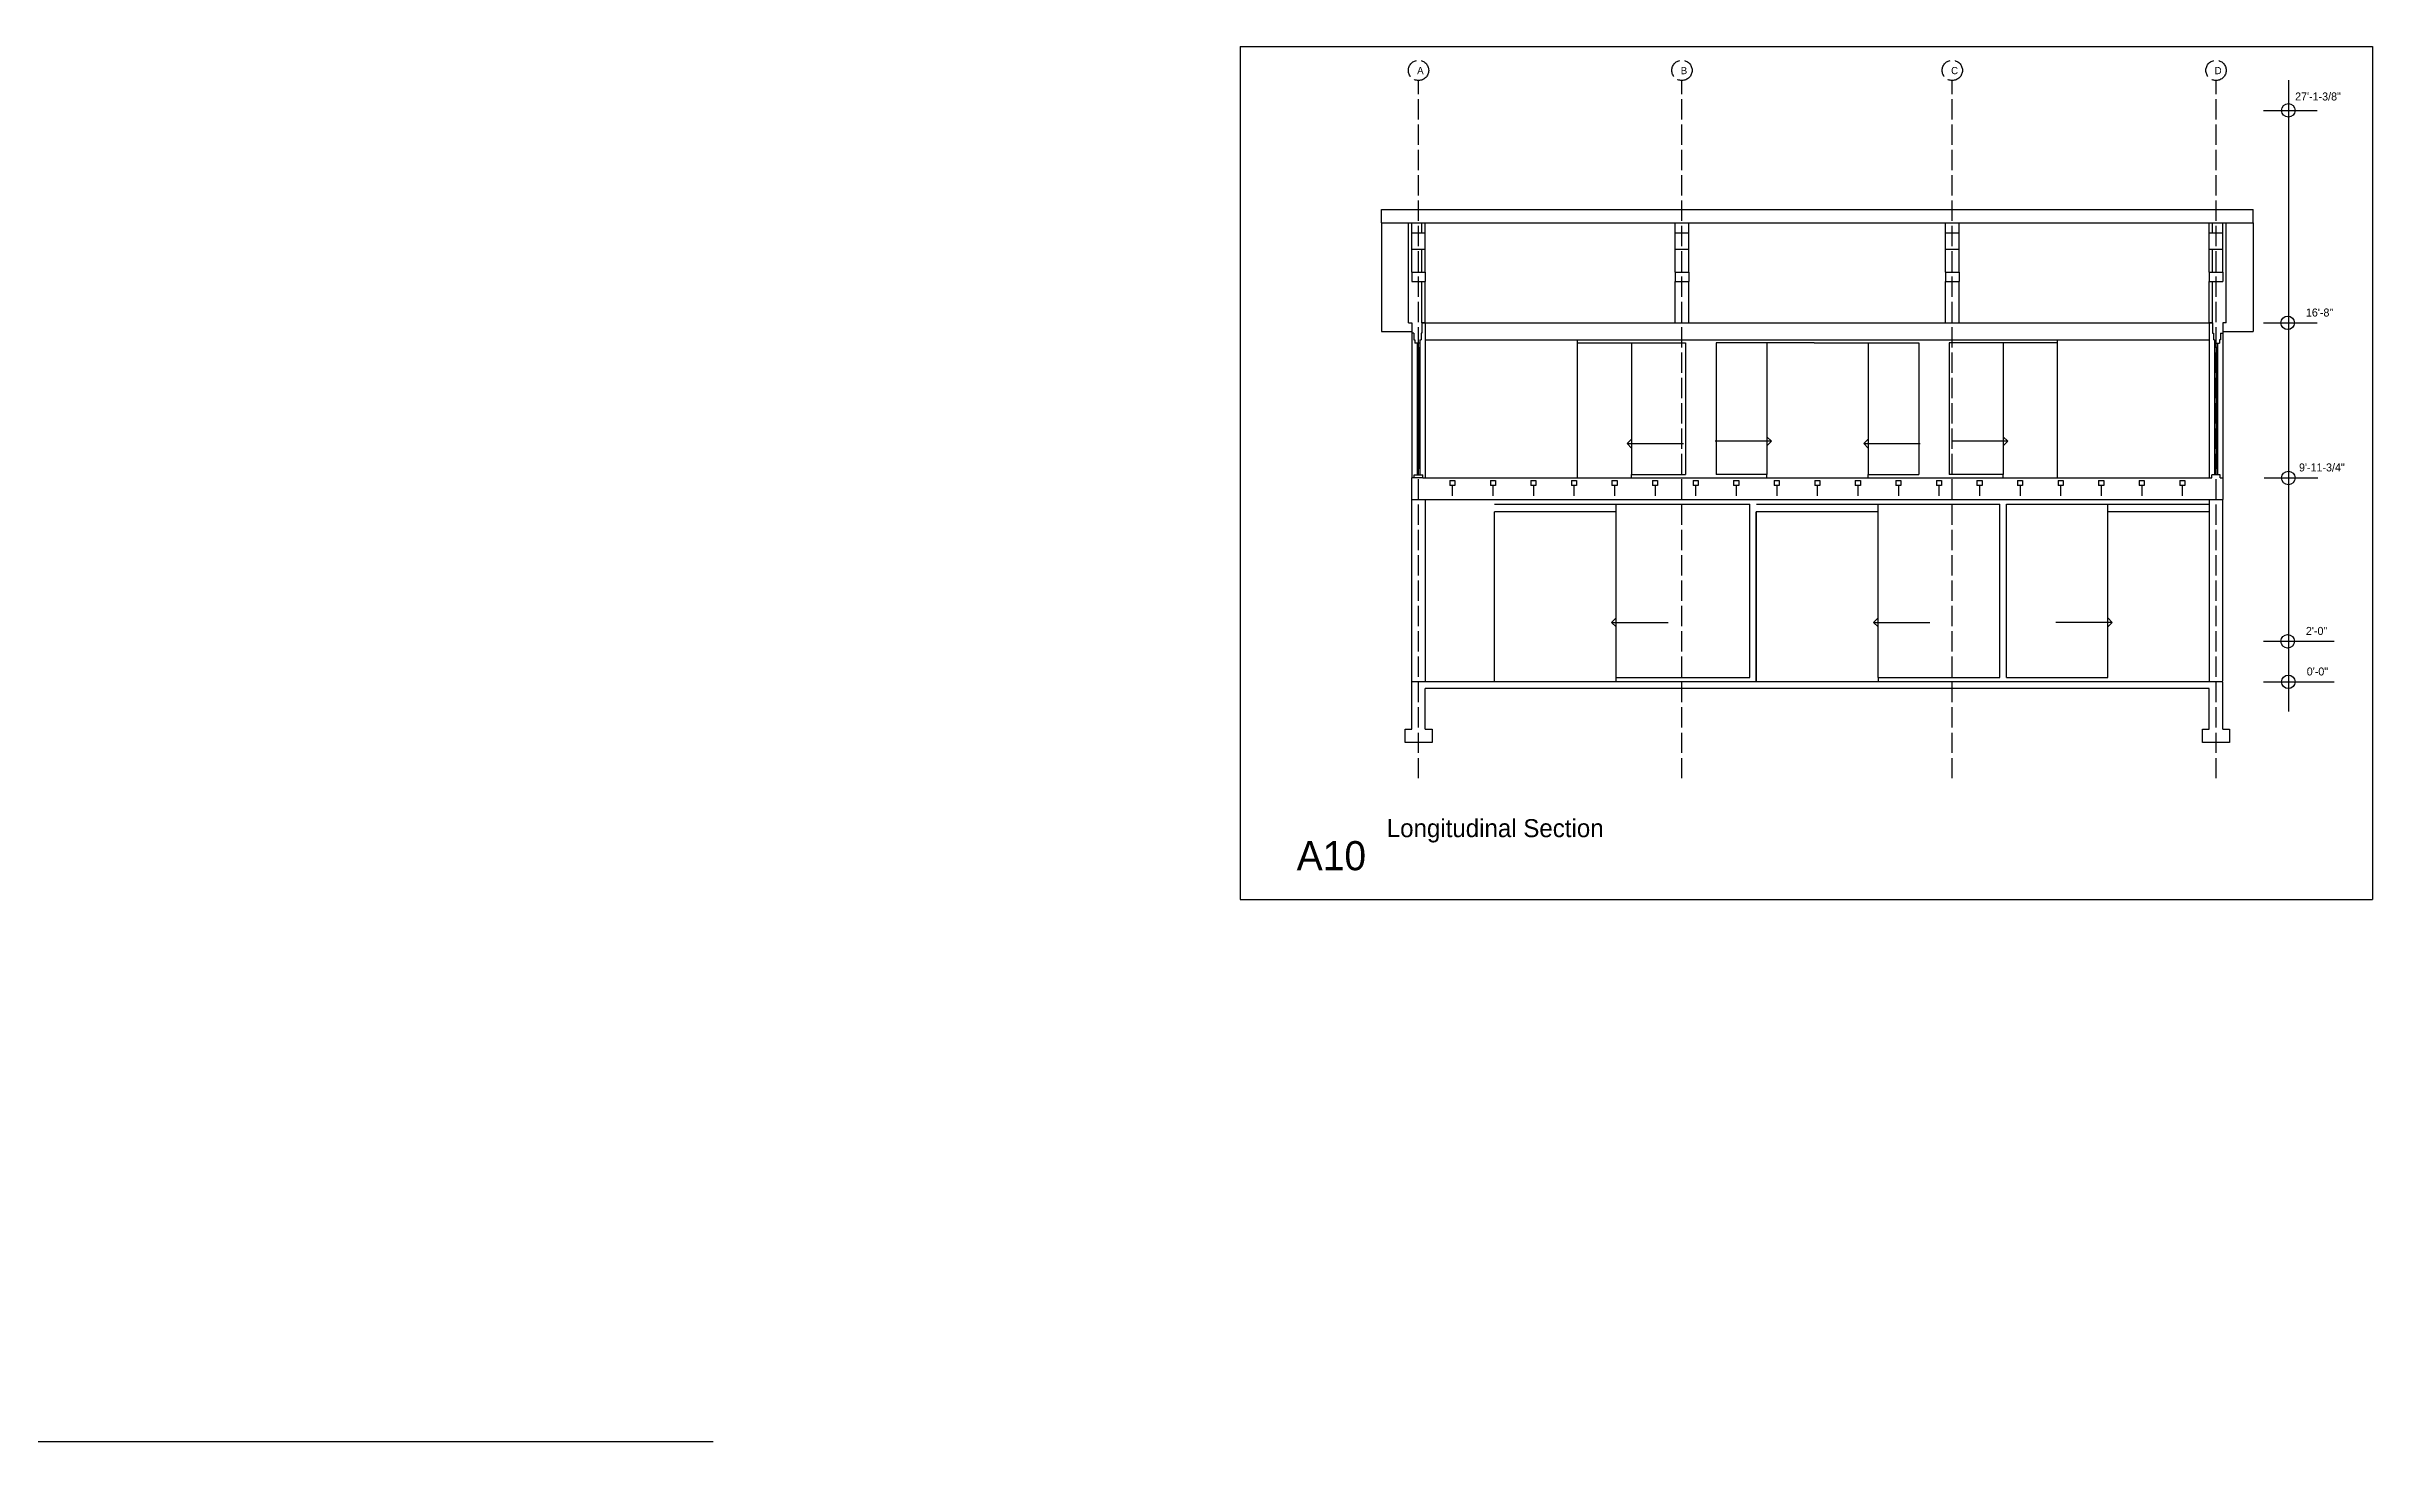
# Model space of a CAD drawing. Header units: inches. Extents: x 967 to 8475, y 257 to 3434.
# Drawn here: x 5963 to 7340, y 257 to 1082 of the extents above; entities that cross this region are included whole.
import ezdxf

# ---------------------------------------------------------------- set-up
doc = ezdxf.new("R2010")
doc.units = ezdxf.units.IN
doc.header["$MEASUREMENT"] = 0
doc.linetypes.add('ACAD_ISO02W100', pattern=[15, 12, -3])
for name, color, linetype in [('const', 7, 'Continuous'), ('e1', 7, 'Continuous'), ('e2', 251, 'Continuous'), ('glass', 172, 'Continuous'), ('grid', 252, 'ACAD_ISO02W100'), ('stairs', 140, 'Continuous'), ('walls', 7, 'Continuous')]:
    doc.layers.add(name, color=color, linetype=linetype)

msp = doc.modelspace()

# ---------------------------------------------------------------- linework, layer by layer
for p, q in [((6669.6, 1082.4), (6669.6, 577.4)), ((6669.6, 1082.4), (7339.7, 1082.4)), ((7339.7, 1082.4), (7339.7, 577.4)), ((6669.6, 577.4), (7339.7, 577.4))]:
    msp.add_line(p, q)
at = {"layer": 'e1'}
for p, q in [((6869.2, 907), (6933.2, 907)), ((6901.2, 907), (6901.2, 829)), ((6933.2, 907), (6933.2, 829)), ((7009.3, 907), (6951.3, 907)), ((6951.3, 907), (6951.3, 829)), ((6981.3, 907), (6981.3, 829)), ((7009.3, 907), (7071.3, 907)), ((7041.3, 907), (7041.3, 829)), ((7071.3, 907), (7071.3, 829)), ((7153.2, 907), (7089.2, 907)), ((7089.2, 907), (7089.2, 829)), ((7121.2, 907), (7121.2, 829)), ((6901.2, 829), (6933.2, 829)), ((6981.3, 829), (6951.3, 829)), ((7041.3, 829), (7071.3, 829)), ((7121.2, 829), (7089.2, 829)), ((6820.1, 811.5), (6971.1, 811.5)), ((6892.1, 708.8), (6892.1, 811.5)), ((6971.1, 708.8), (6971.1, 811.5)), ((6975.1, 811.5), (7048, 811.5)), ((7047.1, 811.5), (7119.1, 811.5)), ((7047.1, 708.8), (7047.1, 811.5)), ((7119.1, 708.8), (7119.1, 811.5)), ((7123.1, 811.5), (7243.1, 811.5)), ((7123.1, 708.8), (7123.1, 811.5)), ((7183.1, 708.8), (7183.1, 811.5)), ((6892.1, 708.8), (6971.1, 708.8)), ((7047.1, 708.8), (7119.1, 708.8)), ((7123.1, 708.8), (7183.1, 708.8)), ((1267.5, 256.6), (6357.7, 256.6))]:
    msp.add_line(p, q, dxfattribs=at)
at = {"layer": 'e2'}
for p, q in [((7289.9, 1062.4), (7289.9, 688.8)), ((7275.2, 1044.6), (7307, 1044.6)), ((6753.1, 978), (6753.1, 913.7)), ((6771.1, 972.1), (6771.1, 978)), ((6779.1, 972.1), (6779.1, 978)), ((6927, 972.1), (6927, 978)), ((6935, 972.1), (6935, 978)), ((7087, 972.1), (7087, 978)), ((7095, 972.1), (7095, 978)), ((7243.1, 972.1), (7243.1, 978)), ((7251.1, 972.1), (7251.1, 978)), ((7269.1, 978), (7269.1, 913.7)), ((6771.1, 948.8), (6771.1, 962.5)), ((6779.1, 948.8), (6779.1, 962.5)), ((6927, 948.8), (6927, 962.5)), ((6935, 948.8), (6935, 962.5)), ((7087, 948.8), (7087, 962.5)), ((7095, 948.8), (7095, 962.5)), ((7243.1, 948.8), (7243.1, 962.5)), ((7251.1, 948.8), (7251.1, 962.5)), ((6779.1, 918.8), (6779.1, 943.2)), ((6927, 918.8), (6927, 943.2)), ((6935, 918.8), (6935, 943.2)), ((7087, 918.8), (7087, 943.2)), ((7095, 918.8), (7095, 943.2)), ((7243.1, 918.8), (7243.1, 943.2)), ((6753.1, 913.7), (6771.1, 913.7)), ((6771.1, 912.7), (6771.1, 827)), ((6779.1, 918.8), (6777.1, 918.8)), ((6777.1, 918.8), (7245.1, 918.8)), ((6779.1, 918.8), (6779.1, 827)), ((6779.1, 908.8), (7243.1, 908.8)), ((6869.2, 827), (6869.2, 908.8)), ((7153.2, 827), (7153.2, 908.8)), ((7243.1, 918.8), (7243.1, 827)), ((7245.1, 918.8), (7243.1, 918.8)), ((7251.1, 913.7), (7269.1, 913.7)), ((7251.1, 912.7), (7251.1, 827)), ((7275.2, 918.8), (7307, 918.8)), ((6774.2, 904.2), (6774.2, 832.8)), ((6775.9, 904.2), (6775.9, 832.8)), ((7246.2, 904.2), (7246.2, 832.8)), ((7247.9, 904.2), (7247.9, 832.8)), ((6901.2, 827), (6901.2, 829)), ((6981.3, 827), (6981.3, 829)), ((7041.3, 827), (7041.3, 829)), ((7121.2, 827), (7121.2, 829)), ((7275.6, 827), (7307.4, 827)), ((6771.1, 706.8), (6771.1, 814.3)), ((6779.1, 814.3), (6779.1, 706.3)), ((7243.1, 814.3), (7243.1, 706.3)), ((7251.1, 706.8), (7251.1, 814.3)), ((6892.1, 807), (6820.1, 807)), ((6820.1, 706.3), (6820.1, 807)), ((7047, 807), (6975, 807)), ((6975, 706.3), (6975, 807)), ((6975.1, 706.3), (6975.1, 807)), ((7243.1, 807), (7183, 807)), ((7275.2, 730.3), (7317.1, 730.3)), ((6892.1, 706.3), (6892.1, 708.8)), ((7047.1, 708.8), (7047.1, 706.3)), ((7275.2, 706.3), (7317.1, 706.3))]:
    msp.add_line(p, q, dxfattribs=at)
for centre in [(7289.9, 1044.6), (7289.5, 918.8), (7289.9, 827), (7289.5, 730.3), (7289.9, 706.3)]:
    msp.add_circle(centre, 4, dxfattribs=at)
at = {"layer": 'glass'}
for p, q in [((6775.1, 904.2), (6775.1, 832.8)), ((7247.1, 904.2), (7247.1, 832.8))]:
    msp.add_line(p, q, dxfattribs=at)
at = {"layer": 'grid'}
for p, q in [((6775.1, 649.2), (6775.1, 1062.3)), ((6931, 649.2), (6931, 1062.3)), ((7091, 649.2), (7091, 1062.3)), ((7247.1, 649.2), (7247.1, 1062.3))]:
    msp.add_line(p, q, dxfattribs=at)
for centre in [(6775.1, 1068.3), (6931, 1068.3), (7091, 1068.3), (7247.1, 1068.3)]:
    msp.add_circle(centre, 6, dxfattribs=at)
at = {"layer": 'stairs'}
for p, q in [((6898.6, 847.3), (6901.2, 849.9)), ((6898.6, 847.3), (6931.9, 847.3)), ((6898.6, 847.3), (6901.2, 844.6)), ((6984, 848.7), (6950.6, 848.7)), ((6984, 848.7), (6981.3, 851.4)), ((6984, 848.7), (6981.3, 846.1)), ((7038.7, 847.3), (7041.3, 849.9)), ((7038.7, 847.3), (7072, 847.3)), ((7038.7, 847.3), (7041.3, 844.6)), ((7123.8, 848.7), (7090.5, 848.7)), ((7123.8, 848.7), (7121.2, 851.4)), ((7123.8, 848.7), (7121.2, 846.1)), ((6889.4, 741.5), (6892.1, 744.1)), ((7044.4, 741.5), (7047.1, 744.1)), ((7185.7, 741.5), (7183.1, 744.1)), ((6889.4, 741.5), (6922.8, 741.5)), ((6889.4, 741.5), (6892.1, 738.9)), ((7044.4, 741.5), (7077.8, 741.5)), ((7044.4, 741.5), (7047.1, 738.9)), ((7185.7, 741.5), (7152.3, 741.5)), ((7185.7, 741.5), (7183.1, 738.9))]:
    msp.add_line(p, q, dxfattribs=at)
at = {"layer": 'walls'}
for p, q in [((6753.1, 978), (6753.1, 986)), ((6753.1, 986), (7269.1, 986)), ((6753.1, 978), (7269.1, 978)), ((6769.1, 918.8), (6769.1, 978)), ((6777.1, 972.1), (6777.1, 978)), ((7245.1, 972.1), (7245.1, 978)), ((7253.1, 918.8), (7253.1, 978)), ((7269.1, 978), (7269.1, 986)), ((6771.1, 972.1), (6779.1, 972.1)), ((6771.1, 962.5), (6771.1, 972.1)), ((6779.1, 962.5), (6779.1, 972.1)), ((6927, 972.1), (6935, 972.1)), ((6927, 962.5), (6927, 972.1)), ((6935, 962.5), (6935, 972.1)), ((7087, 972.1), (7095, 972.1)), ((7087, 962.5), (7087, 972.1)), ((7095, 962.5), (7095, 972.1)), ((7243.1, 972.1), (7251.1, 972.1)), ((7243.1, 962.5), (7243.1, 972.1)), ((7251.1, 962.5), (7251.1, 972.1)), ((6771.1, 962.5), (6779.1, 962.5)), ((6777.1, 948.8), (6777.1, 962.5)), ((6927, 962.5), (6935, 962.5)), ((7087, 962.5), (7095, 962.5)), ((7243.1, 962.5), (7251.1, 962.5)), ((7245.1, 948.8), (7245.1, 962.5)), ((6771.1, 948.8), (6779.1, 948.8)), ((6771.1, 948.8), (6771.1, 943.2)), ((6771.1, 943.2), (6779.1, 943.2)), ((6777.1, 918.8), (6777.1, 943.2)), ((6779.1, 948.8), (6779.1, 943.2)), ((6927, 948.8), (6935, 948.8)), ((6927, 948.8), (6927, 943.2)), ((6927, 943.2), (6935, 943.2)), ((6935, 948.8), (6935, 943.2)), ((7087, 948.8), (7095, 948.8)), ((7087, 948.8), (7087, 943.2)), ((7087, 943.2), (7095, 943.2)), ((7095, 948.8), (7095, 943.2)), ((7243.1, 948.8), (7251.1, 948.8)), ((7243.1, 948.8), (7243.1, 943.2)), ((7243.1, 943.2), (7251.1, 943.2)), ((7245.1, 918.8), (7245.1, 943.2)), ((7251.1, 948.8), (7251.1, 943.2)), ((6769.1, 918.8), (6771.1, 918.8)), ((6771.1, 918.8), (6771.1, 912.7)), ((6772.3, 912.7), (6771.1, 912.7)), ((6772.3, 912.7), (6772.3, 908.8)), ((6772.3, 908.8), (6772.9, 908.8)), ((6772.9, 908.8), (6772.9, 906.7)), ((6775.9, 908.8), (6776.6, 908.8)), ((6775.9, 908.8), (6775.9, 906.7)), ((6776.6, 912.7), (6776.6, 908.8)), ((6777.1, 912.7), (6776.6, 912.7)), ((6777.1, 918.8), (6777.1, 912.7)), ((7245.1, 918.8), (7245.1, 912.7)), ((7245.1, 912.7), (7245.6, 912.7)), ((7245.6, 912.7), (7245.6, 908.8)), ((7246.2, 908.8), (7245.6, 908.8)), ((7246.2, 908.8), (7246.2, 906.7)), ((7249.2, 908.8), (7249.2, 906.7)), ((7249.8, 908.8), (7249.2, 908.8)), ((7249.8, 912.7), (7249.8, 908.8)), ((7249.8, 912.7), (7251.1, 912.7)), ((7251.1, 918.8), (7251.1, 912.7)), ((7253.1, 918.8), (7251.1, 918.8)), ((6775.9, 906.7), (6772.9, 906.7)), ((6774.2, 906.7), (6774.2, 904.2)), ((6774.2, 904.2), (6775.9, 904.2)), ((6775.9, 906.7), (6775.9, 904.2)), ((7246.2, 906.7), (7249.2, 906.7)), ((7246.2, 906.7), (7246.2, 904.2)), ((7247.9, 904.2), (7246.2, 904.2)), ((7247.9, 906.7), (7247.9, 904.2)), ((6777.6, 827), (6771.1, 827)), ((6771.1, 814.3), (6771.1, 827)), ((6772.6, 827), (6772.6, 828.8)), ((6772.6, 828.8), (6777.6, 828.8)), ((6774.2, 832.8), (6774.2, 828.8)), ((6775.9, 832.8), (6774.2, 832.8)), ((6774.2, 832.8), (6775.9, 832.8)), ((6775.9, 832.8), (6775.9, 828.8)), ((6777.6, 827), (6777.6, 828.8)), ((6777.6, 827), (7244.6, 827)), ((7244.6, 827), (7244.6, 828.8)), ((7249.6, 828.8), (7244.6, 828.8)), ((7247.9, 832.8), (7246.2, 832.8)), ((7246.2, 832.8), (7247.9, 832.8)), ((7246.2, 832.8), (7246.2, 828.8)), ((7247.9, 832.8), (7247.9, 828.8)), ((7249.6, 827), (7249.6, 828.8)), ((7249.6, 827), (7251.1, 827)), ((7251.1, 827), (7251.1, 814.3)), ((6771.1, 814.3), (7251.1, 814.3)), ((6793.6, 825.5), (6796.6, 825.5)), ((6793.6, 825.5), (6793.6, 822.5)), ((6796.6, 822.5), (6793.6, 822.5)), ((6795.1, 822.5), (6795.1, 816.5)), ((6796.6, 825.5), (6796.6, 822.5)), ((6817.6, 825.5), (6817.6, 822.5)), ((6817.6, 825.5), (6820.6, 825.5)), ((6820.6, 822.5), (6817.6, 822.5)), ((6819.1, 822.5), (6819.1, 816.5)), ((6820.6, 825.5), (6820.6, 822.5)), ((6841.6, 825.5), (6841.6, 822.5)), ((6841.6, 825.5), (6844.6, 825.5)), ((6844.6, 822.5), (6841.6, 822.5)), ((6843.1, 822.5), (6843.1, 816.5)), ((6844.6, 825.5), (6844.6, 822.5)), ((6865.6, 825.5), (6865.6, 822.5)), ((6865.6, 825.5), (6868.6, 825.5)), ((6868.6, 822.5), (6865.6, 822.5)), ((6867.1, 822.5), (6867.1, 816.5)), ((6868.6, 825.5), (6868.6, 822.5)), ((6889.6, 825.5), (6889.6, 822.5)), ((6889.6, 825.5), (6892.6, 825.5)), ((6892.6, 822.5), (6889.6, 822.5)), ((6891.1, 822.5), (6891.1, 816.5)), ((6892.6, 825.5), (6892.6, 822.5)), ((6913.6, 825.5), (6913.6, 822.5)), ((6913.6, 825.5), (6916.6, 825.5)), ((6916.6, 822.5), (6913.6, 822.5)), ((6915.1, 822.5), (6915.1, 816.5)), ((6916.6, 825.5), (6916.6, 822.5)), ((6937.6, 825.5), (6937.6, 822.5)), ((6937.6, 825.5), (6940.6, 825.5)), ((6940.6, 822.5), (6937.6, 822.5)), ((6939.1, 822.5), (6939.1, 816.5)), ((6940.6, 825.5), (6940.6, 822.5)), ((6961.6, 825.5), (6961.6, 822.5)), ((6961.6, 825.5), (6964.6, 825.5)), ((6964.6, 822.5), (6961.6, 822.5)), ((6963.1, 822.5), (6963.1, 816.5)), ((6964.6, 825.5), (6964.6, 822.5)), ((6985.6, 825.5), (6985.6, 822.5)), ((6985.6, 825.5), (6988.6, 825.5)), ((6988.6, 822.5), (6985.6, 822.5)), ((6987.1, 822.5), (6987.1, 816.5)), ((6988.6, 825.5), (6988.6, 822.5)), ((7009.6, 825.5), (7009.6, 822.5)), ((7009.6, 825.5), (7012.6, 825.5)), ((7012.6, 822.5), (7009.6, 822.5)), ((7011.1, 822.5), (7011.1, 816.5)), ((7012.6, 825.5), (7012.6, 822.5)), ((7033.6, 825.5), (7033.6, 822.5)), ((7033.6, 825.5), (7036.6, 825.5)), ((7036.6, 822.5), (7033.6, 822.5)), ((7035.1, 822.5), (7035.1, 816.5)), ((7036.6, 825.5), (7036.6, 822.5)), ((7057.6, 825.5), (7057.6, 822.5)), ((7057.6, 825.5), (7060.6, 825.5)), ((7060.6, 822.5), (7057.6, 822.5)), ((7059.1, 822.5), (7059.1, 816.5)), ((7060.6, 825.5), (7060.6, 822.5)), ((7081.6, 825.5), (7081.6, 822.5)), ((7081.6, 825.5), (7084.6, 825.5)), ((7084.6, 822.5), (7081.6, 822.5)), ((7083.1, 822.5), (7083.1, 816.5)), ((7084.6, 825.5), (7084.6, 822.5)), ((7105.6, 825.5), (7105.6, 822.5)), ((7105.6, 825.5), (7108.6, 825.5)), ((7108.6, 822.5), (7105.6, 822.5)), ((7107.1, 822.5), (7107.1, 816.5)), ((7108.6, 825.5), (7108.6, 822.5)), ((7129.6, 825.5), (7129.6, 822.5)), ((7129.6, 825.5), (7132.6, 825.5)), ((7132.6, 822.5), (7129.6, 822.5)), ((7131.1, 822.5), (7131.1, 816.5)), ((7132.6, 825.5), (7132.6, 822.5)), ((7153.6, 825.5), (7153.6, 822.5)), ((7153.6, 825.5), (7156.6, 825.5)), ((7156.6, 822.5), (7153.6, 822.5)), ((7155.1, 822.5), (7155.1, 816.5)), ((7156.6, 825.5), (7156.6, 822.5)), ((7177.6, 825.5), (7180.6, 825.5)), ((7177.6, 825.5), (7177.6, 822.5)), ((7180.6, 822.5), (7177.6, 822.5)), ((7179.1, 822.5), (7179.1, 816.5)), ((7180.6, 825.5), (7180.6, 822.5)), ((7201.6, 825.5), (7201.6, 822.5)), ((7201.6, 825.5), (7204.6, 825.5)), ((7204.6, 822.5), (7201.6, 822.5)), ((7203.1, 822.5), (7203.1, 816.5)), ((7204.6, 825.5), (7204.6, 822.5)), ((7225.6, 825.5), (7225.6, 822.5)), ((7225.6, 825.5), (7228.6, 825.5)), ((7228.6, 822.5), (7225.6, 822.5)), ((7227.1, 822.5), (7227.1, 816.5)), ((7228.6, 825.5), (7228.6, 822.5)), ((6771.1, 678.3), (6771.1, 706.8)), ((7251.1, 706.3), (6771.1, 706.3)), ((7243.1, 702.3), (6779.1, 702.3)), ((6779.1, 678.3), (6779.1, 702.3)), ((7243.1, 678.3), (7243.1, 702.3)), ((7251.1, 678.3), (7251.1, 706.3)), ((6767.1, 670.3), (6767.1, 678.3)), ((6767.1, 678.3), (6771.1, 678.3)), ((6779.1, 678.3), (6783.1, 678.3)), ((6783.1, 678.3), (6783.1, 670.3)), ((7239.1, 670.3), (7239.1, 678.3)), ((7239.1, 678.3), (7243.1, 678.3)), ((7251.1, 678.3), (7255.1, 678.3)), ((7255.1, 678.3), (7255.1, 670.3)), ((6783.1, 670.3), (6767.1, 670.3)), ((7255.1, 670.3), (7239.1, 670.3))]:
    msp.add_line(p, q, dxfattribs=at)

# ---------------------------------------------------------------- texts
at = {"layer": 'const', "attachment_point": 1}
for s, insert, char_height, width in [('A', (6774.3, 1070.3), 4.26, 1625.197), ('B', (6930.3, 1070.3), 4.26, 1625.197), ('C', (7090.3, 1070.3), 4.26, 1625.197), ('D', (7246.3, 1070.3), 4.26, 1625.197), ('27\'-1-3/8"', (7293.9, 1055.2), 4.74, 1805.775), ('16\'-8"', (7300.3, 927.3), 4.74, 1805.775), ('9\'-11-3/4"', (7296.2, 835.6), 4.74, 1805.775), ('2\'-0"', (7300.3, 738.8), 4.74, 1805.775), ('0\'-0"', (7300.8, 714.8), 4.74, 1805.775), ('Longitudinal Section', (6756.3, 625), 10.656, 4062.993), ('A10', (6703, 612), 17.26, 6582.049)]:
    msp.add_mtext(s, dxfattribs=dict(at, insert=insert, char_height=char_height, width=width))

doc.saveas('drawing.dxf')
